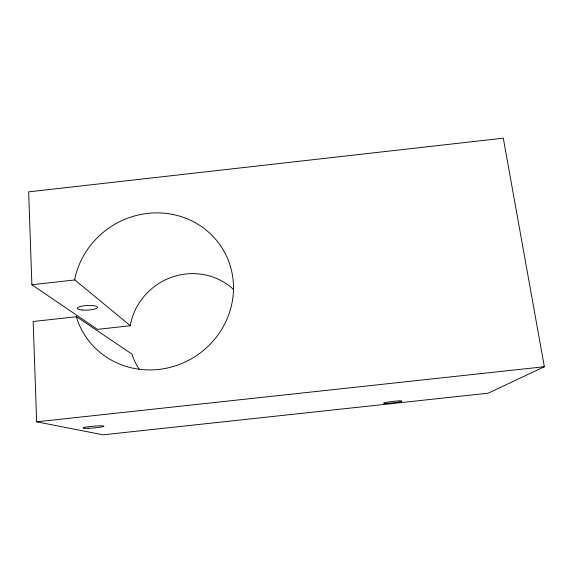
<?xml version="1.0" encoding="UTF-8"?>
<svg xmlns="http://www.w3.org/2000/svg" width="573" height="573" viewBox="0 0 573 573"><rect width="100%" height="100%" fill="white"/><g stroke="black" fill="none" stroke-linecap="round" stroke-linejoin="round"><path stroke-width="0.86" d="M139.038 368.991A62.156 60.086 -36.2 0 1 132.442 355.611L132.162 354.221L76.546 316.733L33.162 321.496L36.658 421.821L103.054 434.821L488.167 393.185L544.35 366.72L503.295 138.179L28.65 191.862L31.887 284.745L97.446 329.375L130.379 325.722L130.472 324.318A62.156 60.086 -36.2 0 1 172.366 277.01A62.156 60.086 -36.2 0 1 233.261 289.243M130.379 325.722L74.805 279.939L74.963 278.127A81.309 77.369 -32.5 0 1 196.202 223.234A81.309 77.369 -32.5 0 1 202.283 351.364A81.309 77.369 -32.5 0 1 76.875 318.531L76.546 316.733M31.887 284.745L74.805 279.939M36.658 421.821L544.35 366.72M82.412 310.022A10.121 2.278 -2.9 0 0 97.546 307.321A10.121 2.278 -2.9 0 0 82.362 306.075A10.121 2.278 -2.9 0 0 82.412 310.022M88.221 428.296A10.472 0.881 -4.9 0 0 103.914 426.205A10.472 0.881 -4.9 0 0 88.299 426.756A10.472 0.881 -4.9 0 0 88.221 428.296M387.255 403.378A9.24 0.738 -6.7 0 0 401.823 401.172A9.24 0.738 -6.7 0 0 389.024 401.895A9.24 0.738 -6.7 0 0 387.255 403.378"/></g></svg>
